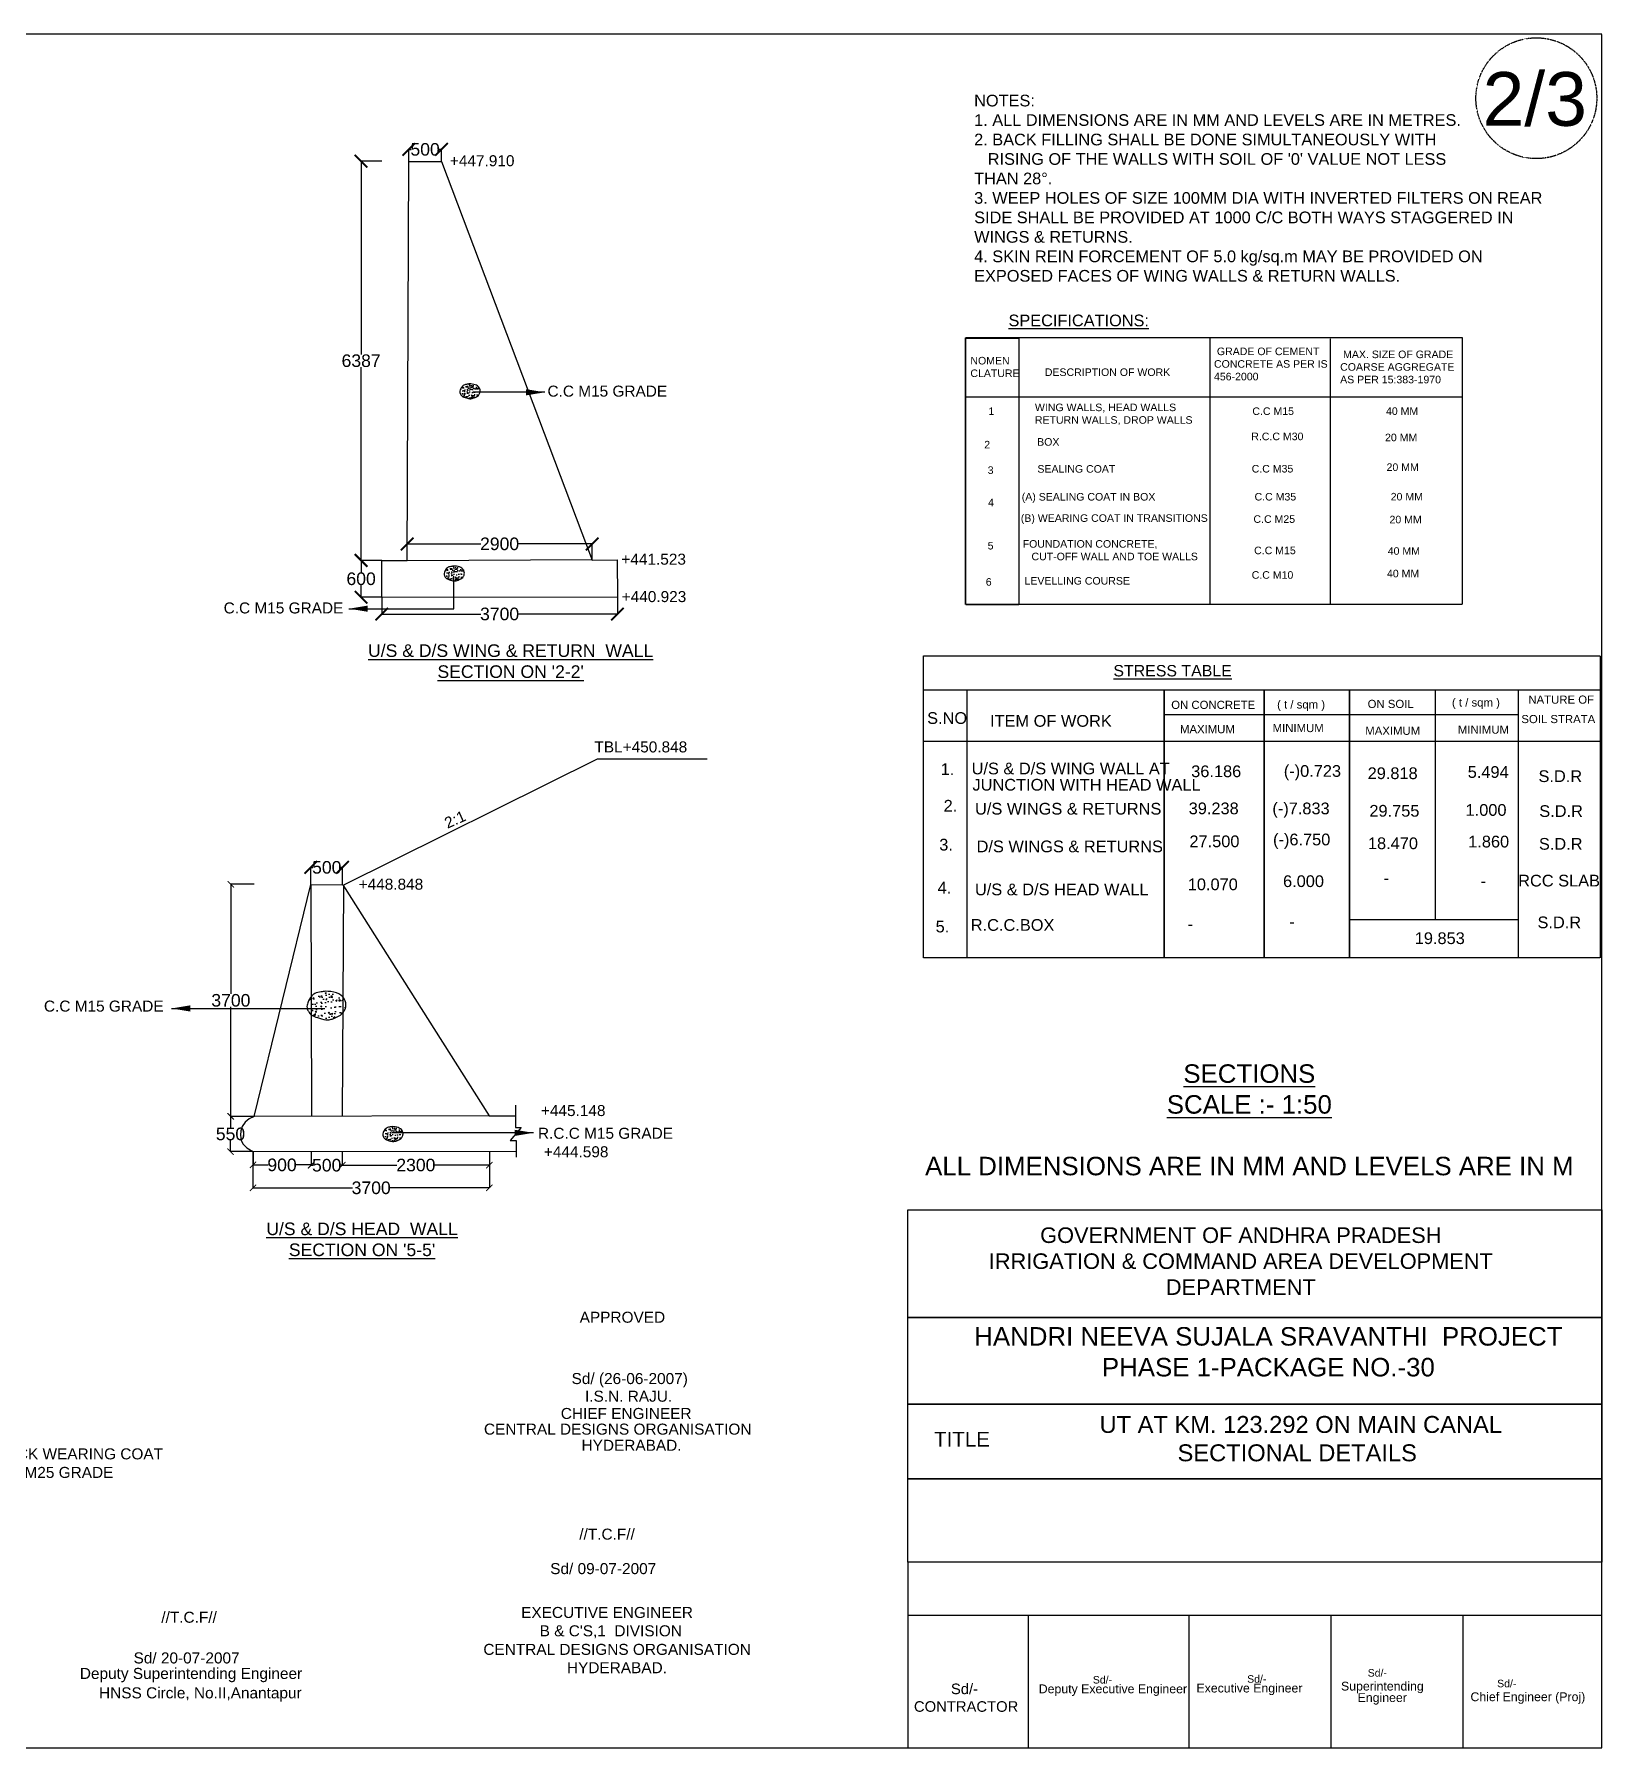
# Model space of a CAD drawing. Header units: inches. Extents: x -14031 to 34065, y 60320 to 142980.
# Drawn here: x 9153 to 34065, y 60320 to 87546 of the extents above; entities that cross this region are included whole.
import ezdxf
from ezdxf.enums import TextEntityAlignment as Align

# ---------------------------------------------------------------- set-up
doc = ezdxf.new("R2010")
doc.units = ezdxf.units.IN
doc.header["$MEASUREMENT"] = 0
doc.linetypes.add('HIDDEN2', pattern=[0.1875, 0.125, -0.0625])
doc.layers.add('DRAWING', color=7, linetype='Continuous')
doc.styles.get("Standard").update_dxf_attribs({"font": 'arial.ttf'})
doc.dimstyles.new('DIM TEXT', dxfattribs={"dimtxt": 100, "dimasz": 90, "dimexe": 0.18, "dimexo": 0.0625, "dimgap": 0.09, "dimtad": 0, "dimdec": 0, "dimzin": 0, "dimdsep": 46, "dimtxsty": 'Standard', "dimcen": 0.09, "dimadec": 0, "dimazin": 0, "dimtfac": 1, "dimtdec": 0, "dimtofl": 0, "dimtmove": 0, "dimatfit": 3, "dimfxl": 1, "dimtolj": 1, "dimtzin": 0, "dimarcsym": 0})
doc.dimstyles.new('ST1', dxfattribs={"dimtxt": 400, "dimasz": 200, "dimexe": 0.18, "dimexo": 0.0625, "dimgap": 0.09, "dimtad": 0, "dimtih": 1, "dimtoh": 1, "dimdec": 0, "dimzin": 0, "dimdsep": 46, "dimtxsty": 'Standard', "dimblk": 'ARCHTICK', "dimcen": 0.09, "dimadec": 0, "dimazin": 0, "dimtfac": 1, "dimtdec": 0, "dimtofl": 0, "dimtmove": 0, "dimatfit": 3, "dimldrblk": 'ARCHTICK', "dimfxl": 1, "dimtolj": 1, "dimtzin": 0, "dimarcsym": 0})

# ---------------------------------------------------------------- blocks, each defined once
blk = doc.blocks.new('_ArchTick')
at = {"color": 0, "linetype": 'ByBlock', "const_width": 0.15}
blk.add_lwpolyline([(-0.5, -0.5), (0.5, 0.5)], dxfattribs=at)
blk = doc.blocks.new('*D2')
at = {"layer": 'Defpoints', "color": 0, "transparency": 16777216}
for p in [(14348, 79185), (14674, 79185), (14676, 78600)]:
    blk.add_point(p, dxfattribs=at)
at = {"layer": 'DRAWING', "color": 0, "lineweight": -2, "transparency": 16777216}
for p, q in [((14674, 79185), (14348, 79185)), ((14348, 79185), (14348, 78995)), ((14348, 78600), (14348, 78791)), ((14676, 78600), (14348, 78600))]:
    blk.add_line(p, q, dxfattribs=at)
at = {"layer": 'DRAWING', "color": 0, "lineweight": -2, "transparency": 16777216, "xscale": 200, "yscale": 200, "zscale": 200}
for p, rotation in [((14348, 79185), 90), ((14348, 78600), 270)]:
    blk.add_blockref('_ArchTick', p, dxfattribs=dict(at, rotation=rotation))
at = {"layer": 'DRAWING', "color": 0, "transparency": 16777216, "insert": (14348, 78893), "char_height": 200, "attachment_point": 5}
blk.add_mtext('\\A1;600', dxfattribs=at)
blk = doc.blocks.new('*D3')
at = {"layer": 'Defpoints', "color": 0, "transparency": 16777216}
for p in [(14348, 85530), (14676, 85530), (14676, 79186)]:
    blk.add_point(p, dxfattribs=at)
at = {"layer": 'DRAWING', "color": 0, "lineweight": -2, "transparency": 16777216}
for p, q in [((14676, 85530), (14348, 85530)), ((14348, 85530), (14348, 82460)), ((14348, 79186), (14348, 82255)), ((14676, 79186), (14348, 79186))]:
    blk.add_line(p, q, dxfattribs=at)
at = {"layer": 'DRAWING', "color": 0, "lineweight": -2, "transparency": 16777216, "xscale": 200, "yscale": 200, "zscale": 200}
for p, rotation in [((14348, 85530), 90), ((14348, 79186), 270)]:
    blk.add_blockref('_ArchTick', p, dxfattribs=dict(at, rotation=rotation))
at = {"layer": 'DRAWING', "color": 0, "transparency": 16777216, "insert": (14348, 82358), "char_height": 200, "attachment_point": 5}
blk.add_mtext('\\A1;6387', dxfattribs=at)
blk = doc.blocks.new('*D4')
at = {"layer": 'Defpoints', "color": 0, "transparency": 16777216}
for p in [(18019, 79448), (15079, 79187), (18019, 79198)]:
    blk.add_point(p, dxfattribs=at)
at = {"layer": 'DRAWING', "color": 0, "lineweight": -2, "transparency": 16777216}
for p, q in [((15079, 79187), (15079, 79448)), ((15079, 79448), (16249, 79448)), ((18019, 79448), (16849, 79448)), ((18019, 79198), (18019, 79448))]:
    blk.add_line(p, q, dxfattribs=at)
at = {"layer": 'DRAWING', "color": 0, "lineweight": -2, "transparency": 16777216, "xscale": 200, "yscale": 200, "zscale": 200, "rotation": 180}
blk.add_blockref('_ArchTick', (15079, 79448), dxfattribs=at)
at = {"layer": 'DRAWING', "color": 0, "lineweight": -2, "transparency": 16777216, "xscale": 200, "yscale": 200, "zscale": 200}
blk.add_blockref('_ArchTick', (18019, 79448), dxfattribs=at)
at = {"layer": 'DRAWING', "color": 0, "transparency": 16777216, "insert": (16549, 79448), "char_height": 200, "attachment_point": 5}
blk.add_mtext('\\A1;2900', dxfattribs=at)
blk = doc.blocks.new('*D5')
at = {"layer": 'Defpoints', "color": 0, "transparency": 16777216}
for p in [(14676, 78600), (18421, 78599), (18421, 78334)]:
    blk.add_point(p, dxfattribs=at)
at = {"layer": 'DRAWING', "color": 0, "lineweight": -2, "transparency": 16777216}
for p, q in [((14676, 78600), (14676, 78334)), ((18421, 78599), (18421, 78334)), ((14676, 78334), (16250, 78334)), ((18421, 78334), (16847, 78334))]:
    blk.add_line(p, q, dxfattribs=at)
at = {"layer": 'DRAWING', "color": 0, "lineweight": -2, "transparency": 16777216, "xscale": 200, "yscale": 200, "zscale": 200, "rotation": 180}
blk.add_blockref('_ArchTick', (14676, 78334), dxfattribs=at)
at = {"layer": 'DRAWING', "color": 0, "lineweight": -2, "transparency": 16777216, "xscale": 200, "yscale": 200, "zscale": 200}
blk.add_blockref('_ArchTick', (18421, 78334), dxfattribs=at)
at = {"layer": 'DRAWING', "color": 0, "transparency": 16777216, "insert": (16549, 78334), "char_height": 200, "attachment_point": 5}
blk.add_mtext('\\A1;3700', dxfattribs=at)
blk = doc.blocks.new('*D6')
at = {"layer": 'Defpoints', "color": 0, "transparency": 16777216}
for p in [(15104, 85524), (15626, 85716), (15626, 85524)]:
    blk.add_point(p, dxfattribs=at)
at = {"layer": 'DRAWING', "color": 0, "lineweight": -2, "transparency": 16777216}
for p, q in [((15104, 85525), (15104, 85717)), ((15104, 85716), (15145, 85716)), ((15626, 85716), (15586, 85716)), ((15626, 85524), (15626, 85717))]:
    blk.add_line(p, q, dxfattribs=at)
at = {"layer": 'DRAWING', "color": 0, "lineweight": -2, "transparency": 16777216, "xscale": 200, "yscale": 200, "zscale": 200, "rotation": 180}
blk.add_blockref('_ArchTick', (15104, 85716), dxfattribs=at)
at = {"layer": 'DRAWING', "color": 0, "lineweight": -2, "transparency": 16777216, "xscale": 200, "yscale": 200, "zscale": 200}
blk.add_blockref('_ArchTick', (15626, 85716), dxfattribs=at)
at = {"layer": 'DRAWING', "color": 0, "transparency": 16777216, "insert": (15365, 85716), "char_height": 200, "attachment_point": 5}
blk.add_mtext('\\A1;500', dxfattribs=at)
blk = doc.blocks.new('*D15')
at = {"layer": 'Defpoints', "color": 0, "transparency": 16777216}
for p in [(12630, 69792), (13553, 69793), (13553, 69580)]:
    blk.add_point(p, dxfattribs=at)
at = {"layer": 'DRAWING', "color": 0, "lineweight": -2, "transparency": 16777216}
for p, q in [((12630, 69792), (12630, 69580)), ((13553, 69793), (13553, 69580)), ((12630, 69580), (12871, 69580)), ((13553, 69580), (13312, 69580))]:
    blk.add_line(p, q, dxfattribs=at)
at = {"layer": 'DRAWING', "color": 0, "lineweight": -2, "transparency": 16777216, "xscale": 100, "yscale": 100, "zscale": 100, "rotation": 180}
blk.add_blockref('_ArchTick', (12630, 69580), dxfattribs=at)
at = {"layer": 'DRAWING', "color": 0, "lineweight": -2, "transparency": 16777216, "xscale": 100, "yscale": 100, "zscale": 100}
blk.add_blockref('_ArchTick', (13553, 69580), dxfattribs=at)
at = {"layer": 'DRAWING', "color": 0, "transparency": 16777216, "insert": (13091, 69580), "char_height": 200, "attachment_point": 5}
blk.add_mtext('\\A1;900', dxfattribs=at)
blk = doc.blocks.new('*D16')
at = {"layer": 'Defpoints', "color": 0, "transparency": 16777216}
for p in [(13553, 69793), (14049, 69794), (14049, 69575)]:
    blk.add_point(p, dxfattribs=at)
at = {"layer": 'DRAWING', "color": 0, "lineweight": -2, "transparency": 16777216}
for p, q in [((13553, 69793), (13553, 69575)), ((14049, 69794), (14049, 69575)), ((13553, 69575), (13581, 69575)), ((14049, 69575), (14022, 69575))]:
    blk.add_line(p, q, dxfattribs=at)
at = {"layer": 'DRAWING', "color": 0, "lineweight": -2, "transparency": 16777216, "xscale": 100, "yscale": 100, "zscale": 100, "rotation": 180}
blk.add_blockref('_ArchTick', (13553, 69575), dxfattribs=at)
at = {"layer": 'DRAWING', "color": 0, "lineweight": -2, "transparency": 16777216, "xscale": 100, "yscale": 100, "zscale": 100}
blk.add_blockref('_ArchTick', (14049, 69575), dxfattribs=at)
at = {"layer": 'DRAWING', "color": 0, "transparency": 16777216, "insert": (13801, 69575), "char_height": 200, "attachment_point": 5}
blk.add_mtext('\\A1;500', dxfattribs=at)
blk = doc.blocks.new('*D17')
at = {"layer": 'Defpoints', "color": 0, "transparency": 16777216}
for p in [(14049, 69794), (16386, 69796), (16386, 69578)]:
    blk.add_point(p, dxfattribs=at)
at = {"layer": 'DRAWING', "color": 0, "lineweight": -2, "transparency": 16777216}
for p, q in [((14049, 69794), (14049, 69578)), ((16386, 69796), (16386, 69578)), ((14049, 69578), (14918, 69578)), ((16386, 69578), (15518, 69578))]:
    blk.add_line(p, q, dxfattribs=at)
at = {"layer": 'DRAWING', "color": 0, "lineweight": -2, "transparency": 16777216, "xscale": 100, "yscale": 100, "zscale": 100, "rotation": 180}
blk.add_blockref('_ArchTick', (14049, 69578), dxfattribs=at)
at = {"layer": 'DRAWING', "color": 0, "lineweight": -2, "transparency": 16777216, "xscale": 100, "yscale": 100, "zscale": 100}
blk.add_blockref('_ArchTick', (16386, 69578), dxfattribs=at)
at = {"layer": 'DRAWING', "color": 0, "transparency": 16777216, "insert": (15218, 69578), "char_height": 200, "attachment_point": 5}
blk.add_mtext('\\A1;2300', dxfattribs=at)
blk = doc.blocks.new('*D18')
at = {"layer": 'Defpoints', "color": 0, "transparency": 16777216}
for p in [(12272, 70352), (12646, 70352), (12630, 69792)]:
    blk.add_point(p, dxfattribs=at)
at = {"layer": 'DRAWING', "color": 0, "lineweight": -2, "transparency": 16777216}
for p, q in [((12646, 70352), (12272, 70352)), ((12272, 70352), (12272, 70174)), ((12272, 69792), (12272, 69970)), ((12629, 69792), (12272, 69792))]:
    blk.add_line(p, q, dxfattribs=at)
at = {"layer": 'DRAWING', "color": 0, "lineweight": -2, "transparency": 16777216, "xscale": 100, "yscale": 100, "zscale": 100}
for p, rotation in [((12272, 70352), 90), ((12272, 69792), 270)]:
    blk.add_blockref('_ArchTick', p, dxfattribs=dict(at, rotation=rotation))
at = {"layer": 'DRAWING', "color": 0, "transparency": 16777216, "insert": (12272, 70072), "char_height": 200, "attachment_point": 5}
blk.add_mtext('\\A1;550', dxfattribs=at)
blk = doc.blocks.new('*D19')
at = {"layer": 'Defpoints', "color": 0, "transparency": 16777216}
for p in [(12278, 74039), (12646, 74039), (12646, 70352)]:
    blk.add_point(p, dxfattribs=at)
at = {"layer": 'DRAWING', "color": 0, "lineweight": -2, "transparency": 16777216}
for p, q in [((12646, 74039), (12278, 74039)), ((12278, 74039), (12278, 72298)), ((12278, 70352), (12278, 72093)), ((12646, 70352), (12278, 70352))]:
    blk.add_line(p, q, dxfattribs=at)
at = {"layer": 'DRAWING', "color": 0, "lineweight": -2, "transparency": 16777216, "xscale": 100, "yscale": 100, "zscale": 100}
for p, rotation in [((12278, 74039), 90), ((12278, 70352), 270)]:
    blk.add_blockref('_ArchTick', p, dxfattribs=dict(at, rotation=rotation))
at = {"layer": 'DRAWING', "color": 0, "transparency": 16777216, "insert": (12278, 72195), "char_height": 200, "attachment_point": 5}
blk.add_mtext('\\A1;3700', dxfattribs=at)
blk = doc.blocks.new('*D29')
at = {"layer": 'Defpoints', "color": 0, "transparency": 16777216}
for p in [(13550, 74308), (13550, 74034), (14053, 74034)]:
    blk.add_point(p, dxfattribs=at)
at = {"layer": 'DRAWING', "color": 0, "lineweight": -2, "transparency": 16777216}
for p, q in [((13550, 74034), (13550, 74308)), ((13550, 74308), (13581, 74308)), ((14053, 74308), (14022, 74308)), ((14053, 74034), (14053, 74308))]:
    blk.add_line(p, q, dxfattribs=at)
at = {"layer": 'DRAWING', "color": 0, "lineweight": -2, "transparency": 16777216, "xscale": 200, "yscale": 200, "zscale": 200, "rotation": 180}
blk.add_blockref('_ArchTick', (13550, 74308), dxfattribs=at)
at = {"layer": 'DRAWING', "color": 0, "lineweight": -2, "transparency": 16777216, "xscale": 200, "yscale": 200, "zscale": 200}
blk.add_blockref('_ArchTick', (14053, 74308), dxfattribs=at)
at = {"layer": 'DRAWING', "color": 0, "transparency": 16777216, "insert": (13802, 74308), "char_height": 200, "attachment_point": 5}
blk.add_mtext('\\A1;500', dxfattribs=at)
blk = doc.blocks.new('*D30')
at = {"layer": 'Defpoints', "color": 0, "transparency": 16777216}
for p in [(12629, 69792), (16386, 69796), (16386, 69216)]:
    blk.add_point(p, dxfattribs=at)
at = {"layer": 'DRAWING', "color": 0, "lineweight": -2, "transparency": 16777216}
for p, q in [((12629, 69792), (12629, 69216)), ((16386, 69796), (16386, 69216)), ((12629, 69216), (14209, 69216)), ((16386, 69216), (14806, 69216))]:
    blk.add_line(p, q, dxfattribs=at)
at = {"layer": 'DRAWING', "color": 0, "lineweight": -2, "transparency": 16777216, "xscale": 100, "yscale": 100, "zscale": 100, "rotation": 180}
blk.add_blockref('_ArchTick', (12629, 69216), dxfattribs=at)
at = {"layer": 'DRAWING', "color": 0, "lineweight": -2, "transparency": 16777216, "xscale": 100, "yscale": 100, "zscale": 100}
blk.add_blockref('_ArchTick', (16386, 69216), dxfattribs=at)
at = {"layer": 'DRAWING', "color": 0, "transparency": 16777216, "insert": (14508, 69216), "char_height": 200, "attachment_point": 5}
blk.add_mtext('\\A1;3700', dxfattribs=at)

msp = doc.modelspace()

# ---------------------------------------------------------------- hatches: boundary and pattern name
at = {"layer": 'DRAWING'}
h = msp.add_hatch(dxfattribs=at)
h.set_pattern_fill('AR-CONC', color=256, scale=15, style=0)
h.set_pattern_definition([(50, (12435.5, 4091), (107.58903, -9.41282), [11.25, -123.75]), (355, (12435.5, 4091), (-20.8127, 112.82882), [9, -99]), (100.4514, (12444.47, 4090.22), (86.77641, 103.41593), [9.56103, -105.17132]), (46.1842, (12435.5, 4121), (160.08616, -24.82785), [16.875, -185.625]), (96.6356, (12448.84, 4118.93), (140.1994, 146.11768), [14.34154, -157.75695]), (351.1842, (12435.5, 4121), (140.1993, 146.1178), [13.5, -148.5]), (21, (12450.5, 4113.5), (89.53606, -60.39283), [11.25, -123.75]), (326, (12450.5, 4113.5), (36.4973, 108.7725), [9, -99]), (71.4514, (12457.96, 4108.47), (126.0334, 48.37957), [9.56103, -105.17132]), (37.5, (12435.5, 4091), (1.823978, 49.934078), [0, -97.8, 0, -100.5, 0, -99.375]), (7.5, (12435.5, 4091), (39.46043, 59.161757), [0, -57.3, 0, -95.55, 0, -37.875]), (327.5, (12402.05, 4091), (80.073365, -3.38323), [0, -37.5, 0, -117, 0, -155.25]), (317.5, (12387.05, 4091), (87.477925, 15.01575), [0, -48.75, 0, -77.7, 0, -110.25])])
edge = h.paths.add_edge_path()
edge.add_spline(control_points=[(16068, 81991.5), (16099.8, 81989.6), (16158.5, 81986), (16233.3, 81937.4), (16244.4, 81866.8), (16214.9, 81800.8), (16159.9, 81773.1), (16109.1, 81755.7), (16061.7, 81752.4), (16011.4, 81771.4), (15956.7, 81787.4), (15929.8, 81820.6), (15913.3, 81856.8), (15924.9, 81904.2), (15947.9, 81945.1), (15987.1, 81979.6), (16022.8, 81983.3), (16051.7, 81988), (16062.3, 81990.3), (16068, 81991.5)], knot_values=[0, 0, 0, 0, 95.1892851, 175.4902814, 244.4558525, 289.2330788, 384.9213749, 415.2858278, 451.3725289, 524.134126, 575.2124971, 617.7330804, 647.8162983, 691.3048025, 756.3048025, 787.9315317, 843.5934577, 858.800364, 876.1569189, 876.1569189, 876.1569189, 876.1569189], degree=3, periodic=0)
h = msp.add_hatch(dxfattribs=at)
h.set_pattern_fill('AR-CONC', color=256, scale=15, style=0)
h.set_pattern_definition([(50, (12185, 1196), (107.58903, -9.41282), [11.25, -123.75]), (355, (12185, 1196), (-20.8127, 112.82882), [9, -99]), (100.4514, (12193.97, 1195.22), (86.77641, 103.41593), [9.56103, -105.17132]), (46.1842, (12185, 1226), (160.08616, -24.82785), [16.875, -185.625]), (96.6356, (12198.34, 1223.93), (140.1994, 146.11768), [14.34154, -157.75695]), (351.1842, (12185, 1226), (140.1993, 146.1178), [13.5, -148.5]), (21, (12200, 1218.5), (89.53606, -60.39283), [11.25, -123.75]), (326, (12200, 1218.5), (36.4973, 108.7725), [9, -99]), (71.4514, (12207.46, 1213.47), (126.0334, 48.37957), [9.56103, -105.17132]), (37.5, (12185, 1196), (1.823978, 49.934078), [0, -97.8, 0, -100.5, 0, -99.375]), (7.5, (12185, 1196), (39.46043, 59.161757), [0, -57.3, 0, -95.55, 0, -37.875]), (327.5, (12151.55, 1196), (80.073365, -3.38323), [0, -37.5, 0, -117, 0, -155.25]), (317.5, (12136.55, 1196), (87.477925, 15.01575), [0, -48.75, 0, -77.7, 0, -110.25])])
edge = h.paths.add_edge_path()
edge.add_spline(control_points=[(15817.5, 79096.5), (15849.3, 79094.6), (15908, 79091), (15982.8, 79042.4), (15993.9, 78971.8), (15964.4, 78905.8), (15909.4, 78878.1), (15858.6, 78860.7), (15811.2, 78857.4), (15760.9, 78876.4), (15706.2, 78892.4), (15679.3, 78925.6), (15662.8, 78961.8), (15674.4, 79009.2), (15697.4, 79050.1), (15736.6, 79084.6), (15772.3, 79088.3), (15801.2, 79093), (15811.8, 79095.3), (15817.5, 79096.5)], knot_values=[0, 0, 0, 0, 95.1892851, 175.4902814, 244.4558525, 289.2330788, 384.9213749, 415.2858278, 451.3725289, 524.134126, 575.2124971, 617.7330804, 647.8162983, 691.3048025, 756.3048025, 787.9315317, 843.5934577, 858.800364, 876.1569189, 876.1569189, 876.1569189, 876.1569189], degree=3, periodic=0)
h = msp.add_hatch(dxfattribs=at)
h.set_pattern_fill('AR-CONC', color=256, scale=28.866515, style=0)
h.set_pattern_definition([(50, (6786.24, -77572.79), (207.04802, -18.11435), [21.6499, -238.14875]), (355, (6786.24, -77572.79), (-40.05267, 217.13166), [17.3199, -190.519]), (100.4514, (6803.5, -77574.3), (166.9955, 199.01717), [18.39957, -202.3953]), (46.1842, (6786.24, -77515.05), (308.0753, -47.77957), [32.4748, -357.2231]), (96.6356, (6811.9, -77519.03), (269.80455, 281.1939), [27.59936, -303.5929]), (351.1842, (6786.24, -77515.05), (269.8043, 281.1941), [25.97986, -285.7785]), (21, (6815.1, -77529.49), (172.30626, -116.22204), [21.6499, -238.14875]), (326, (6815.1, -77529.49), (70.23666, 209.32555), [17.3199, -190.519]), (71.4514, (6829.47, -77539.17), (242.543, 93.10331), [18.39957, -202.3953]), (37.5, (6786.24, -77572.785), (3.510126, 96.094855), [0, -188.20968, 0, -193.40565, 0, -191.24066]), (7.5, (6786.24, -77572.79), (75.93901, 113.852916), [0, -110.27009, 0, -183.8797, 0, -72.88795]), (327.5, (6721.87, -77572.785), (154.095934, -6.510805), [0, -72.16629, 0, -225.15882, 0, -298.76843]), (317.5, (6693, -77572.79), (168.34552, 28.89682), [0, -93.81617, 0, -149.52855, 0, -212.16889])])
edge = h.paths.add_edge_path()
edge.add_spline(control_points=[(13776.7, 72341.6), (13838, 72337.9), (13950.9, 72331.1), (14094.8, 72237.5), (14116.2, 72101.6), (14059.5, 71974.6), (13953.7, 71921.3), (13855.8, 71887.9), (13764.7, 71881.5), (13667.9, 71918), (13562.6, 71948.8), (13510.9, 72012.7), (13479.1, 72082.4), (13501.3, 72173.7), (13545.7, 72252.3), (13621.2, 72318.8), (13689.8, 72325.8), (13745.4, 72334.9), (13765.9, 72339.3), (13776.7, 72341.6)], knot_values=[0, 0, 0, 0, 95.1892851, 175.4902814, 244.4558525, 289.2330788, 384.9213749, 415.2858278, 451.3725289, 524.134126, 575.2124971, 617.7330804, 647.8162983, 691.3048025, 756.3048025, 787.9315317, 843.5934577, 858.800364, 876.1569189, 876.1569189, 876.1569189, 876.1569189], degree=3, periodic=0)
h = msp.add_hatch(dxfattribs=at)
h.set_pattern_fill('AR-CONC', color=256, scale=15, style=0)
h.set_pattern_definition([(50, (11210, -7710.5), (107.58903, -9.41282), [11.25, -123.75]), (355, (11210, -7710.5), (-20.8127, 112.82882), [9, -99]), (100.4514, (11218.97, -7711.28), (86.77641, 103.41593), [9.56103, -105.17132]), (46.1842, (11210, -7680.5), (160.08616, -24.82785), [16.875, -185.625]), (96.6356, (11223.34, -7682.57), (140.1994, 146.11768), [14.34154, -157.75695]), (351.1842, (11210, -7680.5), (140.1993, 146.1178), [13.5, -148.5]), (21, (11225, -7688), (89.53606, -60.39283), [11.25, -123.75]), (326, (11225, -7688), (36.4973, 108.7725), [9, -99]), (71.4514, (11232.46, -7693.03), (126.0334, 48.37957), [9.56103, -105.17132]), (37.5, (11210, -7710.5), (1.823978, 49.934078), [0, -97.8, 0, -100.5, 0, -99.375]), (7.5, (11210, -7710.5), (39.46043, 59.161757), [0, -57.3, 0, -95.55, 0, -37.875]), (327.5, (11176.55, -7710.5), (80.073365, -3.38323), [0, -37.5, 0, -117, 0, -155.25]), (317.5, (11161.55, -7710.5), (87.477925, 15.01575), [0, -48.75, 0, -77.7, 0, -110.25])])
edge = h.paths.add_edge_path()
edge.add_spline(control_points=[(14842.5, 70190), (14874.3, 70188.1), (14933, 70184.5), (15007.8, 70135.9), (15018.9, 70065.3), (14989.4, 69999.3), (14934.4, 69971.6), (14883.6, 69954.2), (14836.2, 69950.9), (14785.9, 69969.9), (14731.2, 69985.9), (14704.3, 70019.1), (14687.8, 70055.3), (14699.4, 70102.7), (14722.4, 70143.6), (14761.6, 70178.1), (14797.3, 70181.8), (14826.2, 70186.5), (14836.8, 70188.8), (14842.5, 70190)], knot_values=[0, 0, 0, 0, 95.1892851, 175.4902814, 244.4558525, 289.2330788, 384.9213749, 415.2858278, 451.3725289, 524.134126, 575.2124971, 617.7330804, 647.8162983, 691.3048025, 756.3048025, 787.9315317, 843.5934577, 858.800364, 876.1569189, 876.1569189, 876.1569189, 876.1569189], degree=3, periodic=0)

# ---------------------------------------------------------------- linework, layer by layer
at = {"layer": 'DRAWING', "ltscale": 0.02}
for p, q in [((23288, 77130.1), (34043.7, 77130.1)), ((23288, 76310), (23288, 77130.1)), ((30058.7, 72869.2), (30058.7, 77130.1)), ((30058.7, 77130.1), (31416.3, 77130.1)), ((31416.3, 77130.1), (31416.3, 73481.7)), ((32737.3, 77130.1), (32737.3, 72869.2)), ((27113.4, 76735.1), (32737.3, 76735.1)), ((27113.4, 76310), (27113.4, 76735.1)), ((34043.7, 76310), (23288, 76310)), ((34043.7, 76310), (27113.4, 76310))]:
    msp.add_line(p, q, dxfattribs=at)
at = {"layer": 'DRAWING', "linetype": 'HIDDEN2'}
for points in [[(34065.1, 87545.7), (-3623.9, 87545.7), (-3623.9, 60320.4), (34065.1, 60320.4)], [(23953.4, 82725.1), (31849.5, 82725.1), (31849.5, 78485.4), (23953.4, 78485.4)], [(24807, 82713.2), (23953.4, 82713.2), (23953.4, 78485.4), (24807, 78485.4)], [(23288, 77671.7), (34038.5, 77671.7), (34038.5, 72869.2), (23288, 72869.2)]]:
    msp.add_lwpolyline(points, close=True, dxfattribs=at)
at = {"layer": 'DRAWING'}
for points in [[(15104.5, 85524.5), (15626, 85523.5), (18022, 79189.5), (18419.5, 79193), (18421, 78599), (14676.5, 78600.5), (14676, 79185.5), (15079, 79187), (18018.8, 79197.9)], [(15079, 79187), (15104.5, 85524.5)], [(14071.2, 74030.9), (18104.6, 76032.8), (19849.2, 76032.8)], [(16382, 70360), (12646, 70351.5), (13550, 74034)], [(13550, 74034), (14059.5, 74031), (16382, 70360), (16801.5, 70360.5)], [(16801.5, 70529), (16802.5, 70177.5), (16890, 70177.5), (16718.5, 69971), (16811.5, 69971), (16813.5, 69706.5)], [(12646, 70351.5), (12566.5, 70314), (12505.5, 70258), (12460, 70189), (12438.5, 70122), (12431.5, 70055.5), (12442, 69970), (12475, 69912.5), (12530, 69850.5), (12629.5, 69792), (16810.5, 69797)]]:
    msp.add_lwpolyline(points, dxfattribs=at)
at = {"layer": 'DRAWING', "linetype": 'HIDDEN2'}
for points in [[(27835.2, 82723.7), (27835.2, 78496)], [(29751.1, 82713.1), (29751.1, 78485.4)], [(23953.4, 81787.3), (31849.5, 81787.3)], [(30055.7, 73481.7), (32733.6, 73481.7)]]:
    msp.add_lwpolyline(points, dxfattribs=at)
at = {"layer": 'DRAWING', "ltscale": 0.02}
for points in [[(23982, 72869.2), (23982, 77130.1), (27113.4, 77130.1), (27113.4, 72869.2)], [(27113.4, 72869.2), (27113.4, 77130.1), (28701, 77130.1), (28701, 72869.2)], [(28701, 72869.2), (28701, 77130.1), (30058.7, 77130.1), (30058.7, 72869.2)], [(23035.1, 63271), (23035.1, 62421.2)], [(24951.9, 62421.2), (24951.9, 60320.4)], [(27501.9, 62421.2), (27501.9, 60320.4)], [(29757.4, 62421.2), (29757.4, 60320.4)], [(31856.5, 62421.2), (31856.5, 60320.4)]]:
    msp.add_lwpolyline(points, dxfattribs=at)
at = {"layer": 'DRAWING', "ltscale": 25}
for points in [[(13550, 74034), (13558.4, 70353.6)], [(14049.5, 70354.7), (14071.2, 74030.9)]]:
    msp.add_lwpolyline(points, dxfattribs=at)
at = {"layer": 'DRAWING', "ltscale": 0.02}
for points in [[(23035.1, 68869), (34065.1, 68869), (34065.1, 67156.5), (23035.1, 67156.5)], [(23035.1, 67156.5), (34065.1, 67156.5), (34065.1, 65781.2), (23035.1, 65781.2)], [(23035.1, 65781.2), (34065.1, 65781.2), (34065.1, 64594.7), (23035.1, 64594.7)], [(23035.1, 64594.7), (34065.1, 64594.7), (34065.1, 63271), (23035.1, 63271)], [(23035.1, 60320.4), (34065.1, 60320.4), (34065.1, 62421.2), (23035.1, 62421.2)]]:
    msp.add_lwpolyline(points, close=True, dxfattribs=at)
at = {"layer": 'DRAWING', "linetype": 'HIDDEN2'}
msp.add_circle((33025.8, 86529.8), 960.2, dxfattribs=at)
at = {"layer": 'DRAWING'}
for points in [[(16068, 81991.5), (16162, 81976.5), (16226, 81928), (16237.5, 81860), (16219.5, 81819), (16139.5, 81766.5), (16110.5, 81757.5), (16074.5, 81755), (16004, 81773), (15957, 81793), (15929, 81825), (15918, 81853), (15924.5, 81896), (15957.5, 81952), (15982, 81972), (16036, 81985.5), (16051, 81988), (16068, 81991.5)], [(15817.5, 79096.5), (15911.5, 79081.5), (15975.5, 79033), (15987, 78965), (15969, 78924), (15889, 78871.5), (15860, 78862.5), (15824, 78860), (15753.5, 78878), (15706.5, 78898), (15678.5, 78930), (15667.5, 78958), (15674, 79001), (15707, 79057), (15731.5, 79077), (15785.5, 79090.5), (15800.5, 79093), (15817.5, 79096.5)], [(13776.7, 72341.6), (13957.6, 72312.7), (14080.8, 72219.4), (14102.9, 72088.5), (14068.3, 72009.6), (13914.3, 71908.6), (13858.5, 71891.3), (13789.3, 71886.5), (13653.6, 71921.1), (13563.1, 71959.6), (13509.3, 72021.2), (13488.1, 72075.1), (13500.6, 72157.8), (13564.1, 72265.6), (13611.2, 72304.1), (13715.2, 72330.1), (13744, 72334.9), (13776.7, 72341.6)], [(14842.5, 70190), (14936.5, 70175), (15000.5, 70126.5), (15012, 70058.5), (14994, 70017.5), (14914, 69965), (14885, 69956), (14849, 69953.5), (14778.5, 69971.5), (14731.5, 69991.5), (14703.5, 70023.5), (14692.5, 70051.5), (14699, 70094.5), (14732, 70150.5), (14756.5, 70170.5), (14810.5, 70184), (14825.5, 70186.5), (14842.5, 70190)]]:
    msp.add_spline(points, degree=3, dxfattribs=at)

# ---------------------------------------------------------------- texts
for s, height, p in [('2/3', 854.09, (32171.7, 86090.9)), ('+447.910', 175, (15758.9, 85448.8)), ('C.C M15 GRADE', 175, (17310.3, 81787.9)), ('+441.523', 175, (18484.2, 79117.7)), ('+440.923', 175, (18489.4, 78523.6)), ('C.C M15 GRADE', 175, (12163.5, 78343.1)), ('%%USTRESS TABLE', 180.955, (26303.6, 77342.9)), ('S.NO', 186.13, (23343.6, 76588)), ('ON CONCRETE', 129.254, (27223, 76826.1)), ('( t / sqm )', 129.254, (28905.5, 76832.6)), ('ON SOIL', 129.25, (30344, 76840.9)), ('( t / sqm )', 129.254, (31684.9, 76863.9)), ('NATURE OF', 129.25, (32899.3, 76909.1)), ('ITEM OF WORK', 186.125, (24343.4, 76543.2)), ('MAXIMUM', 129.25, (27362.2, 76439.8)), ('MINIMUM', 129.25, (28834.3, 76457.9)), ('MAXIMUM', 129.25, (30306.8, 76414.4)), ('MINIMUM', 129.25, (31778.9, 76432.5)), ('SOIL STRATA', 129.254, (32787.8, 76600.6)), ('TBL+450.848', 175, (18056.4, 76135.1)), ('1.', 186.13, (23558.1, 75775.4)), ('U/S & D/S WING WALL AT ', 186.125, (24050.9, 75786.5)), ('36.186', 186.13, (27540.5, 75742)), ('(-)0.723', 186.13, (29012, 75747.3)), ('29.818', 186.13, (30344.5, 75711.1)), ('5.494', 186.13, (31935.1, 75730.6)), ('S.D.R', 186.13, (33060, 75664.3)), ('2.', 186.13, (23606.1, 75194.4)), ('U/S WINGS & RETURNS', 186.125, (24105, 75147.3)), ('39.238', 186.13, (27500.2, 75152.9)), ('(-)7.833', 186.13, (28830.3, 75152.2)), ('29.755', 186.13, (30372.3, 75114.1)), ('1.000', 186.13, (31901, 75127.9)), ('S.D.R', 186.13, (33072.2, 75109.6)), ('3.', 186.13, (23536.3, 74576.4)), ('D/S WINGS & RETURNS', 186.125, (24129.9, 74548.4)), ('27.500', 186.13, (27512.2, 74629.3)), ('(-)6.750', 186.13, (28841, 74658.4)), ('18.470', 186.13, (30349.2, 74597.9)), ('1.860', 186.13, (31943, 74625.2)), ('S.D.R', 186.13, (33066.6, 74589.1)), ('+448.848', 175, (14308.8, 73953.1)), ('4.', 186.13, (23510, 73892.8)), ('U/S & D/S HEAD WALL', 186.125, (24103.6, 73864.9)), ('10.070', 186.13, (27485.9, 73945.7)), ('6.000', 186.13, (28999.8, 73996.1)), ('-', 186.1, (30597.4, 74044.1)), ('-', 186.1, (32140.3, 74000.1)), ('RCC SLAB', 186.13, (32737.2, 74004.9)), ('S.D.R', 186.13, (33044.1, 73341.2)), ('5.', 186.13, (23478.7, 73275.7)), ('R.C.C.BOX', 186.13, (24037.2, 73300.2)), ('-', 186.1, (27484.5, 73314.4)), ('-', 186.1, (29099.8, 73354.8)), ('19.853', 186.13, (31093.4, 73090.1)), ('C.C M15 GRADE', 175, (9307.2, 72016.6)), ('+445.148', 175, (17205.6, 70357.2)), ('R.C.C M15 GRADE', 175, (17158.6, 69996)), ('+444.598', 175, (17252.6, 69702.3)), (' APPROVED', 175, (17753.6, 67073.2)), ('Sd/ (26-06-2007)', 175, (17692.8, 66098.8)), (' I.S.N. RAJU. ', 175, (17838.1, 65818.4)), ('CHIEF ENGINEER', 175, (17521.7, 65544.1)), ('CENTRAL DESIGNS ORGANISATION', 175, (16300.1, 65295.2)), ('UT AT KM. 123.292 ON MAIN CANAL', 269.275, (26083.6, 65322.5)), ('75 THICK WEARING COAT', 175, (8143.9, 64902)), ('HYDERABAD.', 175, (17851.4, 65038.4)), ('IN C.C M25 GRADE', 175, (8196.7, 64607.5)), ('//T.C.F//', 175, (17815.3, 63626.8)), ('Sd/ 09-07-2007', 175, (17353.5, 63079.1)), ('//T.C.F//', 175, (11172.5, 62306.1)), ('EXECUTIVE ENGINEER', 175, (16891.5, 62382.1)), ("B & C'S,1  DIVISION", 175, (17185.8, 62090.7)), ('Sd/ 20-07-2007', 175, (10731.6, 61659.7)), ('CENTRAL DESIGNS ORGANISATION', 175, (16290.8, 61795.7)), ('Deputy Superintending Engineer', 175, (9878.1, 61413.5)), ('HYDERABAD.', 175, (17619.7, 61504.4)), ('Sd/-', 119.29, (30345.6, 61450.5)), ('HNSS Circle, No.II,Anantapur', 175, (10183.5, 61104.7)), ('Deputy Executive Engineer', 139.883, (25117.8, 61185.9)), ('Sd/-', 119.29, (25977.3, 61340.7)), (' Executive Engineer', 139.883, (27570.1, 61198.3)), ('Sd/-', 119.29, (28429.6, 61353.1)), ('Superintending ', 139.883, (29921.5, 61229.4)), ('Sd/-', 119.29, (32403.1, 61281.3)), ('Chief Engineer (Proj)', 139.883, (31979, 61060.2))]:
    msp.add_text(s, height=height, dxfattribs=at).set_placement(p)
at = {"layer": 'DRAWING', "linetype": 'HIDDEN2'}
for s, p in [('1', (24364.6, 81557.6)), ('2', (24298, 81025.2)), ('3', (24352.5, 80619.8)), ('4', (24358.6, 80105.6)), ('5', (24352.6, 79419.8)), ('6', (24322.3, 78845))]:
    msp.add_text(s, height=120, dxfattribs=at).set_placement(p, align=Align.MIDDLE_CENTER)
at = {"layer": 'DRAWING'}
msp.add_text('2:1', height=175, rotation=23.90426, dxfattribs=at).set_placement((15720.9, 74922))
at = {"layer": 'DRAWING', "linetype": 'HIDDEN2', "attachment_point": 1}
for s, insert, char_height, width in [("NOTES: \\P1. ALL DIMENSIONS ARE IN MM AND LEVELS ARE IN METRES. \\P2. BACK FILLING SHALL BE DONE SIMULTANEOUSLY WITH                            RISING OF THE WALLS WITH SOIL OF '0' VALUE NOT LESS                       THAN 28°. \\P3. WEEP HOLES OF SIZE 100MM DIA WITH INVERTED FILTERS ON REAR SIDE SHALL BE PROVIDED AT 1000 C/C BOTH WAYS STAGGERED IN WINGS & RETURNS. \\P4. SKIN REIN FORCEMENT OF 5.0 kg/sq.m MAY BE PROVIDED ON EXPOSED FACES OF WING WALLS & RETURN WALLS. ", (24091, 86585), 185.5858, 9072.258), ('{\\LSPECIFICATIONS: }', (24636.7, 83091.5), 185.586, 2308.34), (' GRADE OF CEMENT CONCRETE AS PER IS 456-2000', (27902.3, 82567.5), 120, 1819.31), (' MAX. SIZE OF GRADE COARSE AGGREGATE AS PER 15:383-1970', (29907.7, 82519.8), 120, 1819.31), ('NOMEN\\PCLATURE ', (24031.1, 82419.6), 120, 989.088), ('DESCRIPTION OF WORK', (25214, 82236.7), 120, 2051.114), ('WING WALLS, HEAD WALLS RETURN WALLS, DROP WALLS', (25056.7, 81677.4), 120, 2607.573), ('C.C M15', (28512.7, 81617), 120, 655.879), ('40 MM', (30635.9, 81617.6), 120, 655.879), ('R.C.C M30', (28495.1, 81215.7), 120, 1084.39), ('20 MM', (30620.9, 81199.2), 120, 655.879), ('BOX', (25092.2, 81128.5), 120, 2607.573), ('SEALING COAT', (25096.1, 80700), 120, 2607.573), ('C.C M35', (28502, 80702.6), 120, 655.879), ('20 MM', (30645.4, 80727.4), 120, 655.879), ('^J(A) SEALING COAT IN BOX', (24847.5, 80456.7), 120, 2607.573), ('C.C M35', (28547.6, 80257.8), 120, 655.879), ('20 MM', (30711.2, 80258.8), 120, 655.879), ('^J(B) WEARING COAT IN TRANSITIONS', (24832.6, 80118.6), 120, 3241.394), ('C.C M25', (28530.1, 79902.7), 120, 655.879), ('20 MM', (30692, 79895.1), 120, 655.879), ('FOUNDATION CONCRETE,                           CUT-OFF WALL AND TOE WALLS ', (24862.1, 79508.2), 120, 3241.394), ('C.C M15', (28540.6, 79404.5), 120, 655.879), ('40 MM', (30664, 79395.4), 120, 655.879), ('C.C M10', (28502, 79014.5), 120, 655.879), ('40 MM', (30651.5, 79037.4), 120, 655.879), ('LEVELLING COURSE', (24890.7, 78921.4), 120, 3241.394)]:
    msp.add_mtext(s, dxfattribs=dict(at, insert=insert, char_height=char_height, width=width))
at = {"layer": 'DRAWING', "char_height": 200, "attachment_point": 5}
for s, insert in [("{\\L\\C0;U/S & D/S WING & RETURN  WALL\\PSECTION ON '2-2'}", (16724.2, 77584.1)), ("{\\L\\C0;U/S & D/S HEAD  WALL\\PSECTION ON '5-5'}", (14362.6, 68397.1))]:
    msp.add_mtext(s, dxfattribs=dict(at, insert=insert))
at = {"layer": 'DRAWING'}
for s, insert, char_height, width, attachment_point in [('JUNCTION WITH HEAD WALL', (24064.4, 75714.5), 186.125, 3638.282, 1), ('{\\LSECTIONS\\PSCALE :- 1:50\\P\\P}ALL DIMENSIONS ARE IN MM AND LEVELS ARE IN M', (28464.4, 71178.8), 293.755, 10279.547, 2), ('HANDRI NEEVA SUJALA SRAVANTHI  PROJECT\\PPHASE 1-PACKAGE NO.-30', (28767.1, 67003.6), 293.755, 12589.491, 2), (' {\\C7;SECTIONAL DETAILS}', (27219, 65140.9), 269.275, 4841.413, 1), ('Engineer', (30185.8, 61187.3), 139.88, 807.926, 1)]:
    msp.add_mtext(s, dxfattribs=dict(at, insert=insert, char_height=char_height, width=width, attachment_point=attachment_point))
at = {"layer": 'DRAWING', "color": 7}
for s, insert, char_height, width, attachment_point in [('GOVERNMENT OF ANDHRA PRADESH\\PIRRIGATION & COMMAND AREA DEVELOPMENT DEPARTMENT', (28328.7, 68051.7), 247.503, 9512.965, 5), ('TITLE', (23454.5, 65339.6), 233.14, 1894.781, 1), ('         Sd/-\\PCONTRACTOR', (23134, 61114.4), 168.302, 2505.673, 4)]:
    msp.add_mtext(s, dxfattribs=dict(at, insert=insert, char_height=char_height, width=width, attachment_point=attachment_point))

# ---------------------------------------------------------------- dimensions: what is measured, and where the dimension line sits
at = {"layer": 'DRAWING'}
for base, p1, p2, text, override, picture, middle in [((15626, 85716.5), (15104.5, 85524.5), (15626, 85523.5), '500', {"dimtxt": 200}, '*D6', (15365.2, 85716.5)), ((18018.8, 79448), (15079, 79187), (18018.8, 79197.9), '2900', {"dimtxt": 200}, '*D4', (16548.9, 79448)), ((18421, 78334), (14676.4, 78600.5), (18421, 78599), '3700', {"dimtxt": 200}, '*D5', (16548.7, 78334)), ((13550, 74308), (14053, 74034), (13550, 74034), '500', {"dimtxt": 200}, '*D29', (13801.5, 74308)), ((16386, 69216), (12629.4, 69792), (16386, 69796.4), '3700', {"dimtxt": 200, "dimasz": 100}, '*D30', (14507.7, 69216)), ((13553.5, 69580), (12629.5, 69792), (13553.5, 69793.1), '900', {"dimtxt": 200, "dimasz": 100}, '*D15', (13091.5, 69580)), ((14049.5, 69575), (13553.5, 69793), (14049.5, 69793.7), '500', {"dimtxt": 200, "dimasz": 100}, '*D16', (13801.5, 69575)), ((16386, 69578), (14049.5, 69793.6), (16386, 69796.5), '2300', {"dimtxt": 200, "dimasz": 100}, '*D17', (15217.7, 69578))]:
    dim = msp.add_linear_dim(base=base, p1=p1, p2=p2, text=text, dimstyle='ST1', override=override, dxfattribs=at)
    dim.commit()
    dim.dimension.update_dxf_attribs({"geometry": picture, "text_midpoint": middle})
for base, p1, p2, text, override, picture, middle in [((14348.4, 85529.5), (14676, 79185.5), (14676, 85529.5), '6387', {"dimtxt": 200}, '*D3', (14348.4, 82357.5)), ((12278.5, 74039.3), (12645.9, 70351.5), (12645.9, 74039.3), '3700', {"dimtxt": 200, "dimasz": 100}, '*D19', (12278.5, 72195.4)), ((12272.5, 70351.5), (12629.5, 69792), (12646, 70351.5), '550', {"dimtxt": 200, "dimasz": 100}, '*D18', (12272.5, 70071.8))]:
    dim = msp.add_linear_dim(base=base, p1=p1, p2=p2, angle=90, text=text, dimstyle='ST1', override=override, dxfattribs=at)
    dim.commit()
    dim.dimension.update_dxf_attribs({"geometry": picture, "text_midpoint": middle})
dim = msp.add_linear_dim(base=(14348.4, 79185.5), p1=(14676.5, 78600.5), p2=(14674.3, 79185.5), angle=90, text='600', dimstyle='ST1', override={"dimtxt": 200}, dxfattribs=at)
dim.commit()
dim.dimension.update_dxf_attribs({"geometry": '*D2', "text_midpoint": (14348.4, 78893), "dimtype": 160})

# ---------------------------------------------------------------- leaders
for points, override in [([(17268.7, 81857.2), (16125, 81857.2)], {"dimasz": 300, "dimgap": 0.09, "dimtad": 0}), ([(14154.7, 78418.5), (15823.3, 78418.5), (15823.3, 78934.6)], {"dimasz": 300}), ([(11333.4, 72066.9), (13773.4, 72066.9)], {"dimasz": 300, "dimgap": 0.09, "dimtad": 0}), ([(17086.7, 70090.4), (14857.8, 70090.4)], {"dimasz": 300, "dimgap": 0.09, "dimtad": 0})]:
    msp.add_leader(points, dimstyle='DIM TEXT', override=override, dxfattribs=at)

doc.saveas('drawing.dxf')
